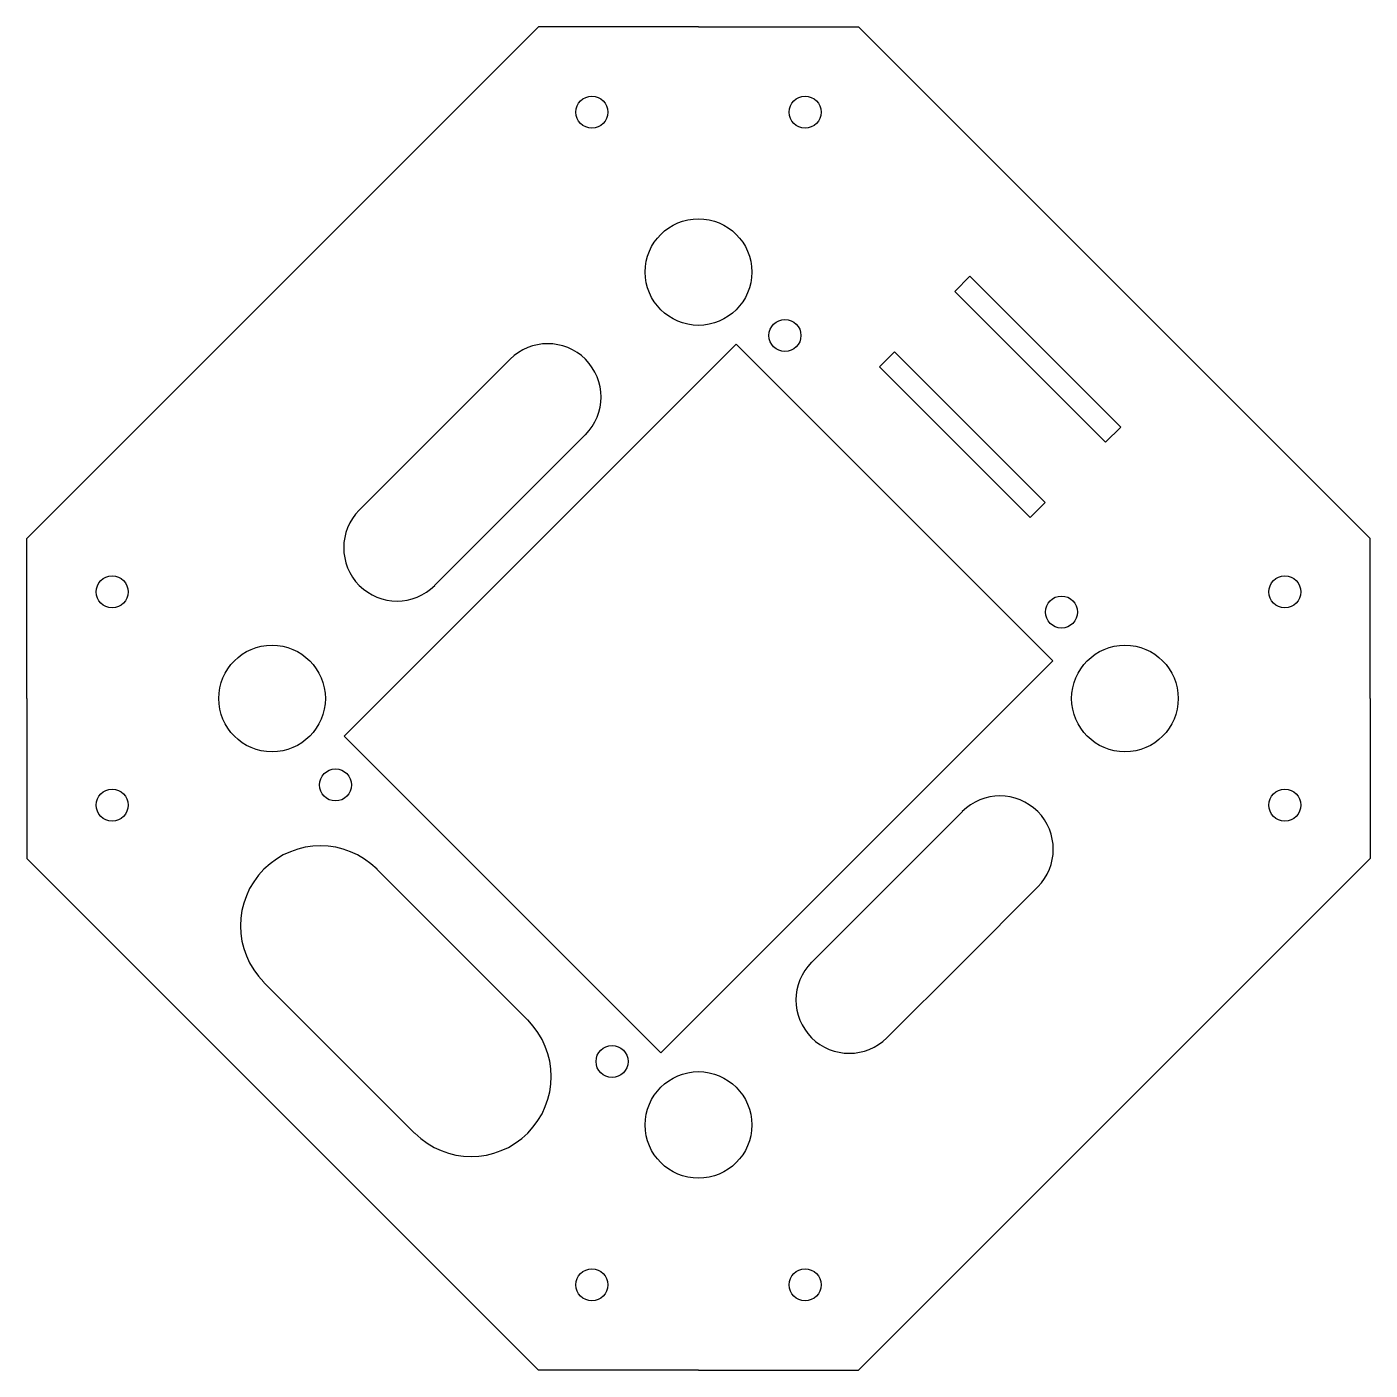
# Model space of a CAD drawing. Header units: millimetres. Extents: x -63 to 63, y -63 to 63.
import ezdxf

# ---------------------------------------------------------------- set-up
doc = ezdxf.new("R2010")
doc.units = ezdxf.units.MM

msp = doc.modelspace()

# ---------------------------------------------------------------- linework, layer by layer
for p, q in [((-15, 63), (-63, 15)), ((0, 63), (-15, 63)), ((0, 63), (15, 63)), ((15, 63), (63, 15)), ((-17.68, 31.82), (-31.82, 17.68)), ((-10.61, 24.75), (-24.75, 10.61)), ((-63, 0), (-63, 15)), ((63, 0), (63, 15)), ((-63, 0), (-63, -15)), ((63, 0), (63, -15)), ((24.75, -10.61), (10.61, -24.75)), ((-15, -63), (-63, -15)), ((15, -63), (63, -15)), ((-16.02, -30.16), (-30.16, -16.02)), ((24.75, -24.75), (31.82, -17.68)), ((24.75, -24.75), (17.68, -31.82)), ((-26.63, -40.77), (-40.77, -26.63)), ((0, -63), (-15, -63)), ((0, -63), (15, -63))]:
    msp.add_line(p, q)
for points in [[(24.04, 38.18), (38.18, 24.04), (39.6, 25.46), (25.46, 39.6)], [(-33.23, -3.54), (-3.54, -33.23), (33.23, 3.54), (3.54, 33.23)], [(16.97, 31.11), (31.11, 16.97), (32.53, 18.38), (18.38, 32.53)]]:
    msp.add_lwpolyline(points, close=True)
for centre, radius in [((-10, 55), 1.5), ((10, 55), 1.5), ((0, 40), 5), ((8.11, 34.05), 1.5), ((-55, 10), 1.5), ((55, 10), 1.5), ((34.05, 8.11), 1.5), ((-40, 0), 5), ((40, 0), 5), ((-34.05, -8.11), 1.5), ((-55, -10), 1.5), ((55, -10), 1.5), ((-8.11, -34.05), 1.5), ((0, -40), 5), ((-10, -55), 1.5), ((10, -55), 1.5)]:
    msp.add_circle(centre, radius)
for centre, radius, start, end in [((-14.14, 28.28), 5, 315, 135), ((-28.28, 14.14), 5, 135, 315), ((28.28, -14.14), 5, 315, 135), ((-35.46, -21.32), 7.5, 45, 225), ((14.14, -28.28), 5, 135, 315), ((-21.32, -35.46), 7.5, 225, 45)]:
    msp.add_arc(centre, radius, start, end)

doc.saveas('drawing.dxf')
